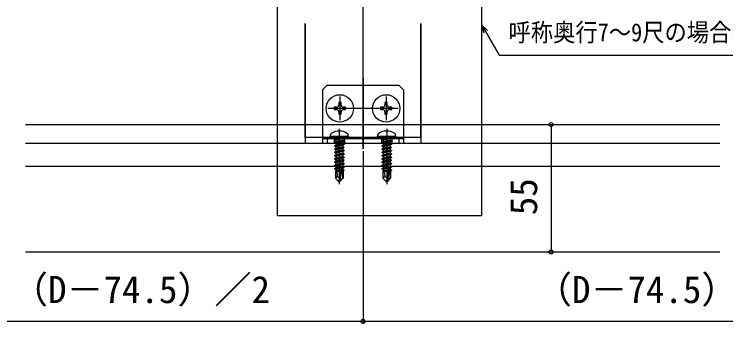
# Model space of a CAD drawing. Units: millimetres, scale not verified. Extents: x -700 to 700, y -1044 to 1037.
# Drawn here: x -147.4 to 160, y 385.7 to 519.4 of the extents above; entities that cross this region are included whole.
import ezdxf
from ezdxf.enums import TextEntityAlignment as Align

# ---------------------------------------------------------------- set-up
doc = ezdxf.new("R2010")
doc.units = ezdxf.units.MM
doc.header["$LTSCALE"] = 6
for name, color, linetype in [('0-4_YKK_12', 2, 'Continuous'), ('0-5_YKK_13', 4, 'Continuous'), ('0-6_YKK_D', 6, 'Continuous')]:
    doc.layers.add(name, color=color, linetype=linetype)
doc.styles.add('ＭＳ ゴシック', font='')
doc.styles.get('ＭＳ ゴシック').set_extended_font_data('MS Gothic')

msp = doc.modelspace()

# ---------------------------------------------------------------- linework, layer by layer
at = {"layer": '0-4_YKK_12'}
for p, q in [((3.25, 461.225), (3.25, 577.354)), ((-21.75, 515.391), (-21.75, 463.725)), ((28.25, 466.225), (28.25, 515.391)), ((28.25, 515.391), (28.25, 463.725)), ((3.25, 491.725), (3.25, 461.225)), ((-6.75, 483.875), (-6.75, 473.575)), ((13.25, 483.875), (13.25, 473.575)), ((18.4, 478.725), (-11.9, 478.725)), ((-142.53, 471.725), (157.47, 471.725)), ((-7, 469.925), (-7, 446.025)), ((13.5, 469.925), (13.5, 446.025)), ((-142.53, 463.725), (157.47, 463.725)), ((-21.75, 463.725), (28.25, 463.725)), ((-21.75, 463.725), (28.25, 463.725)), ((-142.53, 416.725), (157.47, 416.725))]:
    msp.add_line(p, q, dxfattribs=at)
msp.add_lwpolyline([(-33.737, 585.21), (54.507, 585.21), (54.507, 432.367), (-33.737, 432.367)], close=True, dxfattribs=at)
msp.add_lwpolyline([(28.25, 466.225), (-21.75, 466.225), (-21.75, 515.391)], dxfattribs=at)
at = {"layer": '0-5_YKK_13'}
for p, q in [((-14.25, 486.725), (-12.25, 488.725)), ((-14.25, 486.725), (-14.25, 463.725)), ((-12.25, 488.725), (18.75, 488.725)), ((20.75, 486.725), (18.75, 488.725)), ((20.75, 486.725), (20.75, 463.725)), ((-8.25, 479.225), (-9.25, 479.225)), ((-5.25, 478.225), (-4.25, 478.225)), ((11.75, 479.225), (10.75, 479.225)), ((14.75, 478.225), (15.75, 478.225)), ((-11, 466.525), (-10.859, 467.327)), ((-3, 466.525), (-3.141, 467.327)), ((9.5, 466.525), (9.641, 467.327)), ((17.5, 466.525), (17.359, 467.327)), ((-14.25, 465.725), (20.75, 465.725)), ((-12.25, 465.725), (-12.25, 463.725)), ((-3, 466.525), (-11, 466.525)), ((-11, 466.525), (-10.912, 466.025)), ((-3.088, 466.025), (-10.912, 466.025)), ((-9.25, 465.725), (-9.25, 463.725)), ((-9.1, 465.375), (-5.5, 465.975)), ((-5.5, 465.875), (-9.1, 465.275)), ((-9.1, 465.375), (-8.55, 465.693)), ((-9.1, 465.375), (-9.1, 465.275)), ((-9.1, 465.375), (-9.1, 465.275)), ((-9.1, 465.275), (-8.55, 464.957)), ((-9.1, 463.975), (-4.9, 464.675)), ((-4.9, 464.575), (-9.1, 463.875)), ((-9.1, 463.975), (-8.55, 464.293)), ((-5.5, 465.975), (-8.55, 465.693)), ((-8.55, 464.957), (-5.5, 465.875)), ((-8.55, 465.825), (-8.55, 465.693)), ((-5.45, 464.993), (-8.55, 464.293)), ((-8.55, 464.957), (-8.55, 464.293)), ((-5.45, 464.257), (-8.55, 463.557)), ((-5.5, 465.975), (-5.5, 465.875)), ((-5.45, 465.825), (-5.45, 464.993)), ((-4.9, 464.675), (-5.45, 464.993)), ((-4.9, 464.575), (-5.45, 464.257)), ((-5.45, 464.257), (-5.45, 463.593)), ((-4.9, 464.675), (-4.9, 464.575)), ((-4.75, 465.725), (-4.75, 463.725)), ((-3, 466.525), (-3.088, 466.025)), ((17.5, 466.525), (9.5, 466.525)), ((9.5, 466.525), (9.588, 466.025)), ((17.412, 466.025), (9.588, 466.025)), ((11.25, 465.725), (11.25, 463.725)), ((11.4, 465.375), (15, 465.975)), ((15, 465.875), (11.4, 465.275)), ((11.4, 465.375), (11.95, 465.693)), ((11.4, 465.375), (11.4, 465.275)), ((11.4, 465.375), (11.4, 465.275)), ((11.4, 465.275), (11.95, 464.957)), ((11.4, 463.975), (15.6, 464.675)), ((15.6, 464.575), (11.4, 463.875)), ((11.4, 463.975), (11.95, 464.293)), ((15, 465.975), (11.95, 465.693)), ((11.95, 464.957), (15, 465.875)), ((11.95, 465.825), (11.95, 465.693)), ((15.05, 464.993), (11.95, 464.293)), ((11.95, 464.957), (11.95, 464.293)), ((15.05, 464.257), (11.95, 463.557)), ((15, 465.975), (15, 465.875)), ((15.05, 465.825), (15.05, 464.993)), ((15.6, 464.675), (15.05, 464.993)), ((15.6, 464.575), (15.05, 464.257)), ((15.05, 464.257), (15.05, 463.593)), ((15.6, 464.675), (15.6, 464.575)), ((15.75, 465.725), (15.75, 463.725)), ((17.5, 466.525), (17.412, 466.025)), ((18.75, 465.725), (18.75, 463.725)), ((-14.25, 463.725), (20.75, 463.725)), ((-9.1, 463.975), (-9.1, 463.875)), ((-9.1, 463.875), (-8.55, 463.557)), ((-9.1, 462.575), (-4.9, 463.275)), ((-4.9, 463.175), (-9.1, 462.475)), ((-9.1, 462.575), (-8.55, 462.893)), ((-9.1, 462.575), (-9.1, 462.475)), ((-9.1, 462.475), (-8.55, 462.157)), ((-9.1, 461.175), (-4.9, 461.875)), ((-4.9, 461.775), (-9.1, 461.075)), ((-9.1, 461.175), (-8.55, 461.493)), ((-9.1, 461.175), (-9.1, 461.075)), ((-5.45, 463.593), (-8.55, 462.893)), ((-8.55, 463.557), (-8.55, 462.893)), ((-5.45, 462.193), (-8.55, 461.493)), ((-8.55, 462.157), (-8.55, 461.493)), ((-4.9, 463.275), (-5.45, 463.593)), ((-5.45, 462.857), (-5.45, 462.193)), ((-4.9, 461.875), (-5.45, 462.193)), ((-5.45, 461.457), (-5.45, 460.793)), ((-4.9, 463.275), (-4.9, 463.175)), ((-4.9, 461.875), (-4.9, 461.775)), ((11.4, 463.975), (11.4, 463.875)), ((11.4, 463.875), (11.95, 463.557)), ((11.4, 462.575), (15.6, 463.275)), ((15.6, 463.175), (11.4, 462.475)), ((11.4, 462.575), (11.95, 462.893)), ((11.4, 462.575), (11.4, 462.475)), ((11.4, 462.475), (11.95, 462.157)), ((11.4, 461.175), (15.6, 461.875)), ((15.6, 461.775), (11.4, 461.075)), ((11.4, 461.175), (11.95, 461.493)), ((11.4, 461.175), (11.4, 461.075)), ((15.05, 463.593), (11.95, 462.893)), ((11.95, 463.557), (11.95, 462.893)), ((15.05, 462.193), (11.95, 461.493)), ((11.95, 462.157), (11.95, 461.493)), ((15.6, 463.275), (15.05, 463.593)), ((15.05, 462.857), (15.05, 462.193)), ((15.6, 461.875), (15.05, 462.193)), ((15.05, 461.457), (15.05, 460.793)), ((15.6, 463.275), (15.6, 463.175)), ((15.6, 461.875), (15.6, 461.775)), ((-9.1, 461.075), (-8.55, 460.757)), ((-9.1, 459.775), (-4.9, 460.475)), ((-4.9, 460.375), (-9.1, 459.675)), ((-9.1, 459.775), (-8.55, 460.093)), ((-9.1, 459.775), (-9.1, 459.675)), ((-9.1, 459.675), (-8.55, 459.357)), ((-9.1, 458.375), (-4.9, 459.075)), ((-4.9, 458.975), (-9.1, 458.275)), ((-9.1, 458.375), (-8.55, 458.693)), ((-9.1, 458.375), (-9.1, 458.275)), ((-9.1, 458.275), (-8.55, 457.957)), ((-5.45, 460.793), (-8.55, 460.093)), ((-8.55, 460.757), (-8.55, 460.093)), ((-5.45, 459.393), (-8.55, 458.693)), ((-8.55, 459.357), (-8.55, 458.693)), ((-4.9, 460.475), (-5.45, 460.793)), ((-5.45, 460.057), (-5.45, 459.393)), ((-4.9, 459.075), (-5.45, 459.393)), ((-5.45, 458.657), (-5.45, 457.993)), ((-4.9, 460.475), (-4.9, 460.375)), ((-4.9, 459.075), (-4.9, 458.975)), ((11.4, 461.075), (11.95, 460.757)), ((11.4, 459.775), (15.6, 460.475)), ((15.6, 460.375), (11.4, 459.675)), ((11.4, 459.775), (11.95, 460.093)), ((11.4, 459.775), (11.4, 459.675)), ((11.4, 459.675), (11.95, 459.357)), ((11.4, 458.375), (15.6, 459.075)), ((15.6, 458.975), (11.4, 458.275)), ((11.4, 458.375), (11.95, 458.693)), ((11.4, 458.375), (11.4, 458.275)), ((11.4, 458.275), (11.95, 457.957)), ((15.05, 460.793), (11.95, 460.093)), ((11.95, 460.757), (11.95, 460.093)), ((15.05, 459.393), (11.95, 458.693)), ((11.95, 459.357), (11.95, 458.693)), ((15.6, 460.475), (15.05, 460.793)), ((15.05, 460.057), (15.05, 459.393)), ((15.6, 459.075), (15.05, 459.393)), ((15.05, 458.657), (15.05, 457.993)), ((15.6, 460.475), (15.6, 460.375)), ((15.6, 459.075), (15.6, 458.975)), ((-9.1, 456.975), (-4.9, 457.675)), ((-4.9, 457.575), (-9.1, 456.875)), ((-9.1, 456.975), (-8.55, 457.293)), ((-9.1, 456.975), (-9.1, 456.875)), ((-9.1, 456.875), (-8.55, 456.557)), ((-9.1, 455.575), (-4.9, 456.275)), ((-4.9, 456.175), (-9.1, 455.475)), ((-9.1, 455.575), (-8.55, 455.893)), ((-9.1, 455.575), (-9.1, 455.475)), ((-9.1, 455.475), (-8.55, 455.157)), ((-5.45, 457.993), (-8.55, 457.293)), ((-8.55, 457.957), (-8.55, 457.293)), ((-5.45, 456.593), (-8.55, 455.893)), ((-8.55, 456.557), (-8.55, 455.893)), ((-5.45, 455.193), (-8.55, 454.493)), ((-8.55, 455.157), (-8.55, 454.493)), ((-4.9, 457.675), (-5.45, 457.993)), ((-5.45, 457.257), (-5.45, 456.593)), ((-4.9, 456.275), (-5.45, 456.593)), ((-5.45, 455.857), (-5.45, 455.193)), ((-4.9, 454.875), (-5.45, 455.193)), ((-4.9, 457.675), (-4.9, 457.575)), ((-4.9, 456.275), (-4.9, 456.175)), ((11.4, 456.975), (15.6, 457.675)), ((15.6, 457.575), (11.4, 456.875)), ((11.4, 456.975), (11.95, 457.293)), ((11.4, 456.975), (11.4, 456.875)), ((11.4, 456.875), (11.95, 456.557)), ((11.4, 455.575), (15.6, 456.275)), ((15.6, 456.175), (11.4, 455.475)), ((11.4, 455.575), (11.95, 455.893)), ((11.4, 455.575), (11.4, 455.475)), ((11.4, 455.475), (11.95, 455.157)), ((15.05, 457.993), (11.95, 457.293)), ((11.95, 457.957), (11.95, 457.293)), ((15.05, 456.593), (11.95, 455.893)), ((11.95, 456.557), (11.95, 455.893)), ((15.05, 455.193), (11.95, 454.493)), ((11.95, 455.157), (11.95, 454.493)), ((15.6, 457.675), (15.05, 457.993)), ((15.05, 457.257), (15.05, 456.593)), ((15.6, 456.275), (15.05, 456.593)), ((15.05, 455.857), (15.05, 455.193)), ((15.6, 454.875), (15.05, 455.193)), ((15.6, 457.675), (15.6, 457.575)), ((15.6, 456.275), (15.6, 456.175)), ((-142.53, 453.725), (157.47, 453.725)), ((-9.1, 454.175), (-4.9, 454.875)), ((-4.9, 454.775), (-9.1, 454.075)), ((-9.1, 454.175), (-8.55, 454.493)), ((-9.1, 454.175), (-9.1, 454.075)), ((-9.1, 454.075), (-8.55, 453.757)), ((-9.1, 452.775), (-4.9, 453.475)), ((-5.96, 453.198), (-9.1, 452.675)), ((-9.1, 452.775), (-8.55, 453.093)), ((-9.1, 452.775), (-9.1, 452.675)), ((-9.1, 452.675), (-8.55, 452.357)), ((-6.322, 451.915), (-8.7, 451.523)), ((-5.45, 453.793), (-8.55, 453.093)), ((-8.55, 453.757), (-8.55, 453.093)), ((-6.116, 452.907), (-8.55, 452.357)), ((-8.55, 452.357), (-8.55, 451.693)), ((-6.261, 452.209), (-8.55, 451.693)), ((-6.09, 453.032), (-7, 448.647)), ((-5.668, 453.148), (-6.85, 447.449)), ((-4.9, 453.375), (-5.814, 453.223)), ((-5.45, 452.393), (-5.603, 452.358)), ((-5.6, 452.977), (-5.6, 448.699)), ((-5, 452.133), (-5.6, 452.034)), ((-5, 451.917), (-5.6, 451.801)), ((-5.45, 454.457), (-5.45, 453.793)), ((-4.9, 453.475), (-5.45, 453.793)), ((-5.45, 453.057), (-5.45, 452.393)), ((-5, 452.133), (-5.45, 452.393)), ((-5, 451.917), (-5.3, 451.744)), ((-5, 452.133), (-5, 451.917)), ((-4.9, 454.875), (-4.9, 454.775)), ((-4.9, 453.475), (-4.9, 453.375)), ((11.4, 454.175), (15.6, 454.875)), ((15.6, 454.775), (11.4, 454.075)), ((11.4, 454.175), (11.95, 454.493)), ((11.4, 454.175), (11.4, 454.075)), ((11.4, 454.075), (11.95, 453.757)), ((11.4, 452.775), (15.6, 453.475)), ((14.54, 453.198), (11.4, 452.675)), ((11.4, 452.775), (11.95, 453.093)), ((11.4, 452.775), (11.4, 452.675)), ((11.4, 452.675), (11.95, 452.357)), ((14.178, 451.915), (11.8, 451.523)), ((15.05, 453.793), (11.95, 453.093)), ((11.95, 453.757), (11.95, 453.093)), ((14.384, 452.907), (11.95, 452.357)), ((11.95, 452.357), (11.95, 451.693)), ((14.239, 452.209), (11.95, 451.693)), ((14.41, 453.032), (13.5, 448.647)), ((14.832, 453.148), (13.65, 447.449)), ((15.6, 453.375), (14.686, 453.223)), ((15.05, 452.393), (14.897, 452.358)), ((14.9, 452.977), (14.9, 448.699)), ((15.5, 452.133), (14.9, 452.034)), ((15.5, 451.917), (14.9, 451.801)), ((15.05, 454.457), (15.05, 453.793)), ((15.6, 453.475), (15.05, 453.793)), ((15.05, 453.057), (15.05, 452.393)), ((15.5, 452.133), (15.05, 452.393)), ((15.5, 451.917), (15.2, 451.744)), ((15.5, 452.133), (15.5, 451.917)), ((15.6, 454.875), (15.6, 454.775)), ((15.6, 453.475), (15.6, 453.375)), ((-8.7, 451.606), (-8.55, 451.693)), ((-8.7, 451.606), (-8.7, 448.575)), ((-6.424, 451.425), (-8.7, 451.425)), ((-7.743, 449.378), (-8.7, 448.575)), ((-6.377, 451.65), (-7.534, 451.425)), ((-5.3, 451.425), (-5.6, 451.425)), ((-5.3, 451.744), (-5.3, 448.575)), ((11.8, 451.606), (11.95, 451.693)), ((11.8, 451.606), (11.8, 448.575)), ((14.076, 451.425), (11.8, 451.425)), ((12.757, 449.378), (11.8, 448.575)), ((14.123, 451.65), (12.966, 451.425)), ((15.2, 451.425), (14.9, 451.425)), ((15.2, 451.744), (15.2, 448.575)), ((-7.15, 447.025), (-8.7, 448.575)), ((-7, 448.647), (-7.15, 447.025)), ((-7.15, 447.025), (-6.85, 447.025)), ((-7, 448.647), (-7, 447.025)), ((-5.6, 448.699), (-6.85, 447.449)), ((-6.85, 447.025), (-5.3, 448.575)), ((-6.85, 447.449), (-6.85, 447.025)), ((13.35, 447.025), (11.8, 448.575)), ((13.5, 448.647), (13.35, 447.025)), ((13.35, 447.025), (13.65, 447.025)), ((13.5, 448.647), (13.5, 447.025)), ((14.9, 448.699), (13.65, 447.449)), ((13.65, 447.025), (15.2, 448.575)), ((13.65, 447.449), (13.65, 447.025))]:
    msp.add_line(p, q, dxfattribs=at)
for points in [[(-6.25, 480.225), (-6.25, 481.225), (-7.25, 481.225), (-7.25, 480.225)], [(13.75, 480.225), (13.75, 481.225), (12.75, 481.225), (12.75, 480.225)], [(-9.25, 479.225), (-9.25, 478.225), (-8.25, 478.225)], [(-7.25, 477.225), (-7.25, 476.225), (-6.25, 476.225), (-6.25, 477.225)], [(-4.25, 478.225), (-4.25, 479.225), (-5.25, 479.225)], [(10.75, 479.225), (10.75, 478.225), (11.75, 478.225)], [(12.75, 477.225), (12.75, 476.225), (13.75, 476.225), (13.75, 477.225)], [(15.75, 478.225), (15.75, 479.225), (14.75, 479.225)], [(-4.9, 463.175), (-5.45, 462.857), (-8.55, 462.157)], [(-4.9, 461.775), (-5.45, 461.457), (-8.55, 460.757)], [(15.6, 463.175), (15.05, 462.857), (11.95, 462.157)], [(15.6, 461.775), (15.05, 461.457), (11.95, 460.757)], [(-4.9, 460.375), (-5.45, 460.057), (-8.55, 459.357)], [(-4.9, 458.975), (-5.45, 458.657), (-8.55, 457.957)], [(15.6, 460.375), (15.05, 460.057), (11.95, 459.357)], [(15.6, 458.975), (15.05, 458.657), (11.95, 457.957)], [(-4.9, 457.575), (-5.45, 457.257), (-8.55, 456.557)], [(-4.9, 456.175), (-5.45, 455.857), (-8.55, 455.157)], [(15.6, 457.575), (15.05, 457.257), (11.95, 456.557)], [(15.6, 456.175), (15.05, 455.857), (11.95, 455.157)], [(-4.9, 454.775), (-5.45, 454.457), (-8.55, 453.757)], [(-4.9, 453.375), (-5.45, 453.057), (-5.6, 453.024)], [(15.6, 454.775), (15.05, 454.457), (11.95, 453.757)], [(15.6, 453.375), (15.05, 453.057), (14.9, 453.024)], [(-7, 448.647), (-7.743, 449.378), (-7.9, 451.425)], [(13.5, 448.647), (12.757, 449.378), (12.6, 451.425)]]:
    msp.add_lwpolyline(points, dxfattribs=at)
for centre in [(-6.75, 478.725), (13.25, 478.725)]:
    msp.add_circle(centre, 5.9, dxfattribs=at)
for centre, radius, start, end in [((-8.25, 480.225), 1, 270, 0), ((-5.25, 480.225), 1, 180, 270), ((11.75, 480.225), 1, 270, 0), ((14.75, 480.225), 1, 180, 270), ((-8.25, 477.225), 1, 0, 90), ((-5.25, 477.225), 1, 90, 180), ((11.75, 477.225), 1, 0, 90), ((14.75, 477.225), 1, 90, 180), ((-9.972, 467.171), 0.9, 122.05588, 170), ((-7, 462.425), 6.5, 57.94412, 122.05588), ((-4.028, 467.171), 0.9, 10, 57.94412), ((10.528, 467.171), 0.9, 122.05588, 170), ((13.5, 462.425), 6.5, 57.94412, 122.05588), ((16.472, 467.171), 0.9, 10, 57.94412), ((-8.75, 465.825), 0.2, 0, 90), ((-5.25, 465.825), 0.2, 90, 180), ((11.75, 465.825), 0.2, 0, 90), ((15.25, 465.825), 0.2, 90, 180), ((-5.848, 452.977), 0.248, 0, 167.19096), ((14.652, 452.977), 0.248, 0, 167.19096)]:
    msp.add_arc(centre, radius, start, end, dxfattribs=at)
at = {"layer": '0-6_YKK_D'}
for p, q in [((84.507, 471.725), (84.507, 416.725)), ((3.25, 460.225), (3.25, 385.725)), ((3.25, 460.225), (3.25, 385.725)), ((3.25, 386.725), (-284.5, 386.725)), ((291, 386.725), (3.25, 386.725))]:
    msp.add_line(p, q, dxfattribs=at)
for points in [[(56.996, 512.32), (54.507, 514.809), (55.418, 511.409)], [(54.507, 514.809), (56.207, 511.864), (62.061, 501.725), (256.098, 501.725)]]:
    msp.add_lwpolyline(points, dxfattribs=at)
for centre in [(84.507, 471.725), (84.507, 416.725), (3.25, 386.725), (3.25, 386.725)]:
    msp.add_circle(centre, 0.85, dxfattribs=at)

# ---------------------------------------------------------------- texts
at = {"layer": '0-6_YKK_D', "style": 'ＭＳ ゴシック', "width": 0.9}
msp.add_text('呼称奥行7～9尺の場合、吊束付', height=7.845, dxfattribs=at).set_placement((66.104, 505.281), align=Align.BOTTOM_LEFT)
at = {"layer": '0-6_YKK_D', "style": 'ＭＳ ゴシック'}
msp.add_text('55', height=11.73, rotation=90, dxfattribs=at).set_placement((82.007, 432.588), align=Align.BOTTOM_LEFT)
for p in [(-148.81, 391.134), (77.534, 391.134)]:
    msp.add_text('（D－74.5）／2', height=11.73, dxfattribs=at).set_placement(p, align=Align.BOTTOM_LEFT)

doc.saveas('drawing.dxf')
